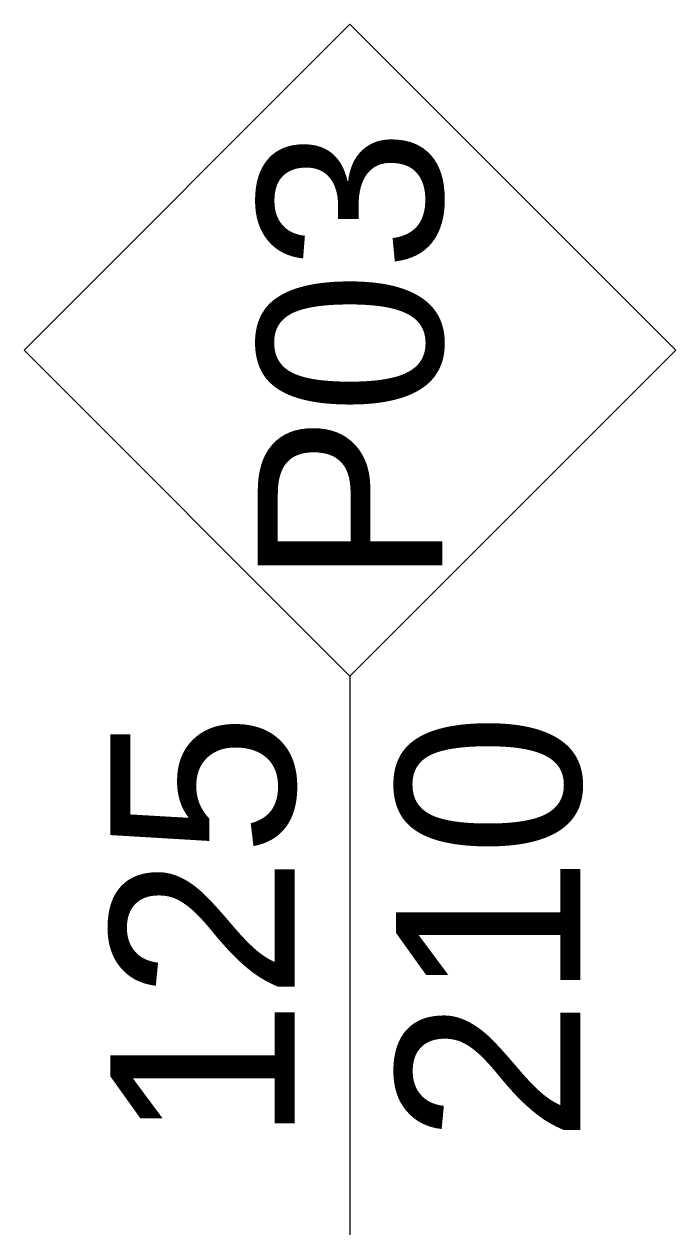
# Model space of a CAD drawing. Extents: x -1299 to 23780, y -3010 to 8106.
# Drawn here: x 2831 to 2866.4, y 2865.1 to 2930.3 of the extents above; entities that cross this region are included whole.
import ezdxf
from ezdxf.enums import TextEntityAlignment as Align

# ---------------------------------------------------------------- set-up
doc = ezdxf.new("R2010")
doc.units = 0
doc.header["$LTSCALE"] = 25
doc.header["$MEASUREMENT"] = 0
doc.layers.get('0').update_dxf_attribs({"color": 9, "lineweight": 9})
doc.layers.add('22', color=8, linetype='Continuous', lineweight=9)
doc.styles.add('Arial', font='arial.ttf', dxfattribs={"height": 2.5})

# ---------------------------------------------------------------- blocks, each defined once
blk = doc.blocks.new('0_windowno')
for points in [[(0, 3.536), (-3.536, 0), (0, -3.536), (3.536, 0), (0, 3.536)], [(3.536, 0), (11.536, 0)]]:
    blk.add_lwpolyline(points)
at = {"style": 'Arial'}
blk.add_attdef('GENISLIK', text='', height=2, dxfattribs=at).set_placement((4.036, 0), align=Align.BOTTOM_LEFT)
blk.add_attdef('PENCERENO', text='', height=2, dxfattribs=at).set_placement((0, 0), align=Align.MIDDLE_CENTER)
blk.add_attdef('YUKSEKLIK', text='', height=2, dxfattribs=at).set_placement((4.036, -0.5), align=Align.TOP_LEFT)

msp = doc.modelspace()

# ---------------------------------------------------------------- block references
at = {"layer": '22'}
ref = msp.add_blockref('0_windowno', (2848.716, 2912.667), dxfattribs=dict(at, xscale=-5, yscale=5, zscale=5, rotation=90))
ref.add_attrib('PENCERENO', 'P03', dxfattribs={"layer": '0', "height": 10, "rotation": 90, "style": 'Arial'}).set_placement((2848.716, 2912.278), align=Align.MIDDLE_CENTER)
ref.add_attrib('GENISLIK', '125', dxfattribs={"layer": '0', "height": 10, "rotation": 90, "style": 'Arial'}).set_placement((2848.716, 2869.672), align=Align.BOTTOM_LEFT)
ref.add_attrib('YUKSEKLIK', '210', dxfattribs={"layer": '0', "height": 10, "rotation": 90, "style": 'Arial'}).set_placement((2851.216, 2869.672), align=Align.TOP_LEFT)

doc.saveas('drawing.dxf')
